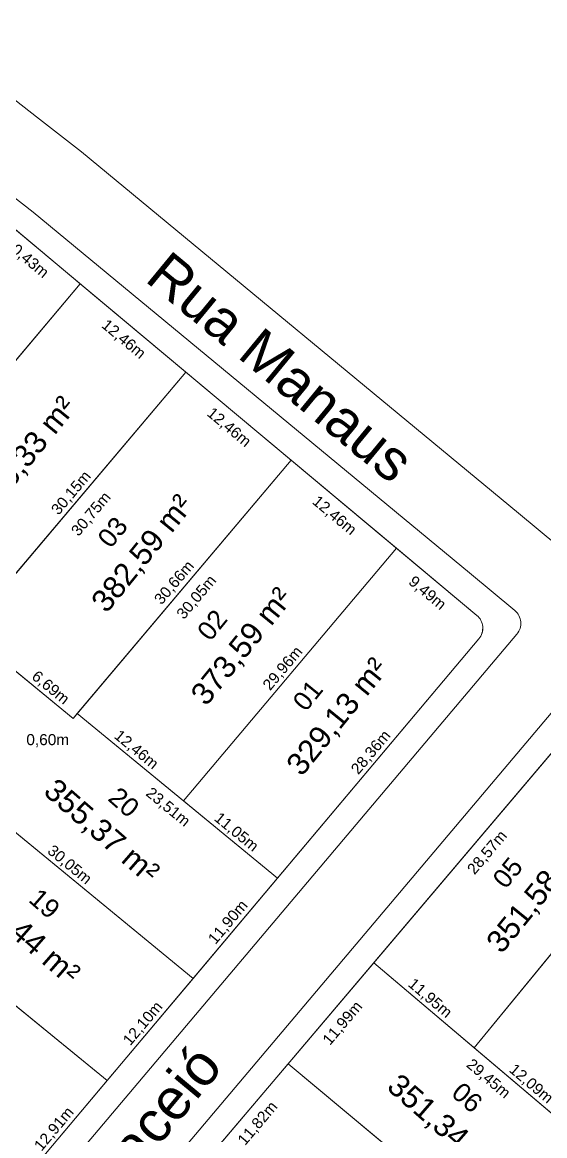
# Model space of a CAD drawing. Header units: metres. Extents: x 3808 to 8215, y 2374 to 6187.
# Drawn here: x 5464.4 to 5511.8, y 3673.6 to 3774.5 of the extents above; entities that cross this region are included whole.
import ezdxf

# ---------------------------------------------------------------- set-up
doc = ezdxf.new("R2010")
doc.units = ezdxf.units.M
for name, color, linetype in [('Areas Lotes', 1, 'Continuous'), ('Calçada', 8, 'Continuous'), ('COTAS', 7, 'Continuous'), ('Fluxo', 170, 'Continuous'), ('Lote', 7, 'Continuous'), ('Nome das Ruas', 7, 'Continuous'), ('Nº Lote', 7, 'Continuous'), ('quadras', 7, 'Continuous')]:
    doc.layers.add(name, color=color, linetype=linetype)
doc.styles.add('Arial', font='arial.ttf')
doc.dimstyles.new('Copy(2) of ISO-25', dxfattribs={"dimtxt": 1, "dimasz": 2.5, "dimexe": 1.25, "dimexo": 0.625, "dimgap": 0.2, "dimtad": 1, "dimtoh": 1, "dimlfac": 1, "dimzin": 1, "dimtxsty": 'Arial', "dimblk": 'NONE', "dimcen": 0, "dimse1": 1, "dimse2": 1, "dimsd1": 1, "dimsd2": 1, "dimclrt": 256, "dimaunit": 1, "dimadec": 3, "dimazin": 0, "dimtfac": 1, "dimtmove": 0, "dimatfit": 3, "dimldrblk": 'NONE', "dimfxl": 1, "dimtolj": 1, "dimtzin": 0, "dimarcsym": 0})

# ---------------------------------------------------------------- blocks, each defined once
blk = doc.blocks.new('*D8311')
at = {"layer": 'Defpoints', "color": 0, "linetype": 'Continuous', "transparency": 16777216}
for p in [(5472.06, 3678.61), (5472.06, 3678.61), (5463.74, 3668.73)]:
    blk.add_point(p, dxfattribs=at)
at = {"layer": 'COTAS', "linetype": 'Continuous', "lineweight": 5, "transparency": 16777216, "insert": (5467.29, 3674.19), "char_height": 1, "attachment_point": 5, "rotation": 49.9029, "style": 'Arial'}
blk.add_mtext('\\A1;12,91m', dxfattribs=at)
blk = doc.blocks.new('_None')
blk = doc.blocks.new('*D8312')
at = {"layer": 'Defpoints', "color": 0, "linetype": 'Continuous', "transparency": 16777216}
for p in [(5479.72, 3687.97), (5479.85, 3687.86), (5472.06, 3678.61)]:
    blk.add_point(p, dxfattribs=at)
at = {"layer": 'COTAS', "linetype": 'Continuous', "lineweight": 5, "transparency": 16777216, "insert": (5475.34, 3683.75), "char_height": 1, "attachment_point": 5, "rotation": 49.9029, "style": 'Arial'}
blk.add_mtext('\\A1;12,10m', dxfattribs=at)
blk = doc.blocks.new('*D8313')
at = {"layer": 'Defpoints', "color": 0, "linetype": 'Continuous', "transparency": 16777216}
for p in [(5487.51, 3696.96), (5487.51, 3696.96), (5479.72, 3687.97)]:
    blk.add_point(p, dxfattribs=at)
at = {"layer": 'COTAS', "linetype": 'Continuous', "lineweight": 5, "transparency": 16777216, "insert": (5483.07, 3692.93), "char_height": 1, "attachment_point": 5, "rotation": 49.9029, "style": 'Arial'}
blk.add_mtext('\\A1;11,90m', dxfattribs=at)
blk = doc.blocks.new('*D8338')
at = {"layer": 'Defpoints', "color": 0, "linetype": 'Continuous', "transparency": 16777216}
for p in [(5488.48, 3680.13), (5490.19, 3678.68), (5480.84, 3671.12)]:
    blk.add_point(p, dxfattribs=at)
at = {"layer": 'COTAS', "linetype": 'Continuous', "lineweight": 5, "transparency": 16777216, "insert": (5485.76, 3674.7), "char_height": 1, "attachment_point": 5, "rotation": 49.7026, "style": 'Arial'}
blk.add_mtext('\\A1;11,82m', dxfattribs=at)
blk = doc.blocks.new('*D8339')
at = {"layer": 'Defpoints', "color": 0, "linetype": 'Continuous', "transparency": 16777216}
for p in [(5496.24, 3689.28), (5497.95, 3687.83), (5488.48, 3680.13)]:
    blk.add_point(p, dxfattribs=at)
at = {"layer": 'COTAS', "linetype": 'Continuous', "lineweight": 5, "transparency": 16777216, "insert": (5493.46, 3683.78), "char_height": 1, "attachment_point": 5, "rotation": 49.7026, "style": 'Arial'}
blk.add_mtext('\\A1;11,99m', dxfattribs=at)
blk = doc.blocks.new('*D8340')
at = {"layer": 'Defpoints', "color": 0, "linetype": 'Continuous', "transparency": 16777216}
for p in [(5514.72, 3711.08), (5516.43, 3709.63), (5496.24, 3689.28)]:
    blk.add_point(p, dxfattribs=at)
at = {"layer": 'COTAS', "linetype": 'Continuous', "lineweight": 5, "transparency": 16777216, "insert": (5506.58, 3699.25), "char_height": 1, "attachment_point": 5, "rotation": 49.7026, "style": 'Arial'}
blk.add_mtext('\\A1;28,57m', dxfattribs=at)
blk = doc.blocks.new('*D8348')
at = {"layer": 'Defpoints', "color": 0, "linetype": 'Continuous', "transparency": 16777216}
for p in [(5505.78, 3718.66), (5505.78, 3718.66), (5487.51, 3696.96)]:
    blk.add_point(p, dxfattribs=at)
at = {"layer": 'COTAS', "linetype": 'Continuous', "lineweight": 5, "transparency": 16777216, "insert": (5496.03, 3708.33), "char_height": 1, "attachment_point": 5, "rotation": 49.9029, "style": 'Arial'}
blk.add_mtext('\\A1;28,36m', dxfattribs=at)
blk = doc.blocks.new('*D8380')
at = {"layer": 'Defpoints', "color": 0, "linetype": 'Continuous', "transparency": 16777216}
for p in [(5488.48, 3680.13), (5511.26, 3661.15), (5511.26, 3661.15)]:
    blk.add_point(p, dxfattribs=at)
at = {"layer": 'COTAS', "linetype": 'Continuous', "lineweight": 5, "transparency": 16777216, "insert": (5500.38, 3671.26), "char_height": 1, "attachment_point": 5, "rotation": 320.2001, "style": 'Arial'}
blk.add_mtext('\\A1;29,65m', dxfattribs=at)
blk = doc.blocks.new('*D8382')
at = {"layer": 'Defpoints', "color": 0, "linetype": 'Continuous', "transparency": 16777216}
for p in [(5524.46, 3704.86), (5524.46, 3704.86), (5505.36, 3681.57)]:
    blk.add_point(p, dxfattribs=at)
at = {"layer": 'COTAS', "linetype": 'Continuous', "lineweight": 5, "transparency": 16777216, "insert": (5514.29, 3693.72), "char_height": 1, "attachment_point": 5, "rotation": 50.658, "style": 'Arial'}
blk.add_mtext('\\A1;30,12m', dxfattribs=at)
blk = doc.blocks.new('*D8386')
at = {"layer": 'Defpoints', "color": 0, "linetype": 'Continuous', "transparency": 16777216}
for p in [(5496.24, 3689.28), (5518.73, 3670.27), (5517.34, 3668.62)]:
    blk.add_point(p, dxfattribs=at)
at = {"layer": 'COTAS', "linetype": 'Continuous', "lineweight": 5, "transparency": 16777216, "insert": (5506.61, 3678.74), "char_height": 1, "attachment_point": 5, "rotation": 319.7882, "style": 'Arial'}
blk.add_mtext('\\A1;29,45m', dxfattribs=at)
blk = doc.blocks.new('*D8388')
at = {"layer": 'Defpoints', "color": 0, "linetype": 'Continuous', "transparency": 16777216}
for p in [(5496.24, 3689.28), (5505.36, 3681.57), (5505.36, 3681.57)]:
    blk.add_point(p, dxfattribs=at)
at = {"layer": 'COTAS', "linetype": 'Continuous', "lineweight": 5, "transparency": 16777216, "insert": (5501.32, 3686.04), "char_height": 1, "attachment_point": 5, "rotation": 319.7882, "style": 'Arial'}
blk.add_mtext('\\A1;11,95m', dxfattribs=at)
blk = doc.blocks.new('*D8389')
at = {"layer": 'Defpoints', "color": 0, "linetype": 'Continuous', "transparency": 16777216}
for p in [(5505.36, 3681.57), (5514.59, 3673.76), (5514.59, 3673.76)]:
    blk.add_point(p, dxfattribs=at)
at = {"layer": 'COTAS', "linetype": 'Continuous', "lineweight": 5, "transparency": 16777216, "insert": (5510.49, 3678.28), "char_height": 1, "attachment_point": 5, "rotation": 319.7882, "style": 'Arial'}
blk.add_mtext('\\A1;12,09m', dxfattribs=at)
blk = doc.blocks.new('*D8403')
at = {"layer": 'Defpoints', "color": 0, "linetype": 'Continuous', "transparency": 16777216}
for p in [(5448.62, 3697.74), (5472.06, 3678.61), (5472.06, 3678.61)]:
    blk.add_point(p, dxfattribs=at)
at = {"layer": 'COTAS', "linetype": 'Continuous', "lineweight": 5, "transparency": 16777216, "insert": (5460.84, 3688.79), "char_height": 1, "attachment_point": 5, "rotation": 320.7775, "style": 'Arial'}
blk.add_mtext('\\A1;30,25m', dxfattribs=at)
blk = doc.blocks.new('*D8405')
at = {"layer": 'Defpoints', "color": 0, "linetype": 'Continuous', "transparency": 16777216}
for p in [(5456.5, 3707.06), (5479.72, 3687.97), (5479.72, 3687.97)]:
    blk.add_point(p, dxfattribs=at)
at = {"layer": 'COTAS', "linetype": 'Continuous', "lineweight": 5, "transparency": 16777216, "insert": (5468.62, 3698.13), "char_height": 1, "attachment_point": 5, "rotation": 320.5787, "style": 'Arial'}
blk.add_mtext('\\A1;30,05m', dxfattribs=at)
blk = doc.blocks.new('*D8408')
at = {"layer": 'Defpoints', "color": 0, "linetype": 'Continuous', "transparency": 16777216}
for p in [(5463.79, 3715.69), (5468.96, 3711.43), (5468.96, 3711.43)]:
    blk.add_point(p, dxfattribs=at)
at = {"layer": 'COTAS', "linetype": 'Continuous', "lineweight": 5, "transparency": 16777216, "insert": (5466.89, 3714.18), "char_height": 1, "attachment_point": 5, "rotation": 320.5787, "style": 'Arial'}
blk.add_mtext('\\A1;6,69m', dxfattribs=at)
blk = doc.blocks.new('*D8409')
at = {"layer": 'Defpoints', "color": 0, "linetype": 'Continuous', "transparency": 16777216}
for p in [(5469.35, 3711.89), (5478.98, 3703.98), (5478.98, 3703.98)]:
    blk.add_point(p, dxfattribs=at)
at = {"layer": 'COTAS', "linetype": 'Continuous', "lineweight": 5, "transparency": 16777216, "insert": (5474.67, 3708.56), "char_height": 1, "attachment_point": 5, "rotation": 320.5787, "style": 'Arial'}
blk.add_mtext('\\A1;12,46m', dxfattribs=at)
blk = doc.blocks.new('*D8410')
at = {"layer": 'Defpoints', "color": 0, "linetype": 'Continuous', "transparency": 16777216}
for p in [(5478.98, 3703.98), (5487.51, 3696.96), (5487.51, 3696.96)]:
    blk.add_point(p, dxfattribs=at)
at = {"layer": 'COTAS', "linetype": 'Continuous', "lineweight": 5, "transparency": 16777216, "insert": (5483.75, 3701.09), "char_height": 1, "attachment_point": 5, "rotation": 320.5787, "style": 'Arial'}
blk.add_mtext('\\A1;11,05m', dxfattribs=at)
blk = doc.blocks.new('*D8413')
at = {"layer": 'Defpoints', "color": 0, "linetype": 'Continuous', "transparency": 16777216}
for p in [(5469.35, 3711.89), (5487.51, 3696.96), (5486.12, 3695.27)]:
    blk.add_point(p, dxfattribs=at)
at = {"layer": 'COTAS', "linetype": 'Continuous', "lineweight": 5, "transparency": 16777216, "insert": (5477.55, 3703.36), "char_height": 1, "attachment_point": 5, "rotation": 320.5787, "style": 'Arial'}
blk.add_mtext('\\A1;23,51m', dxfattribs=at)
blk = doc.blocks.new('*D8414')
at = {"layer": 'Defpoints', "color": 0, "linetype": 'Continuous', "transparency": 16777216}
for p in [(5461.62, 3757.51), (5469.62, 3750.82), (5468.22, 3749.15)]:
    blk.add_point(p, dxfattribs=at)
at = {"layer": 'COTAS', "linetype": 'Continuous', "lineweight": 5, "transparency": 16777216, "insert": (5464.73, 3753.1), "char_height": 1, "attachment_point": 5, "rotation": 320.129, "style": 'Arial'}
blk.add_mtext('\\A1;10,43m', dxfattribs=at)
blk = doc.blocks.new('*D8415')
at = {"layer": 'Defpoints', "color": 0, "linetype": 'Continuous', "transparency": 16777216}
for p in [(5469.62, 3750.82), (5479.19, 3742.84), (5477.79, 3741.16)]:
    blk.add_point(p, dxfattribs=at)
at = {"layer": 'COTAS', "linetype": 'Continuous', "lineweight": 5, "transparency": 16777216, "insert": (5473.52, 3745.77), "char_height": 1, "attachment_point": 5, "rotation": 320.129, "style": 'Arial'}
blk.add_mtext('\\A1;12,46m', dxfattribs=at)
blk = doc.blocks.new('*D8416')
at = {"layer": 'Defpoints', "color": 0, "linetype": 'Continuous', "transparency": 16777216}
for p in [(5479.19, 3742.84), (5488.75, 3734.85), (5487.35, 3733.17)]:
    blk.add_point(p, dxfattribs=at)
at = {"layer": 'COTAS', "linetype": 'Continuous', "lineweight": 5, "transparency": 16777216, "insert": (5483.08, 3737.78), "char_height": 1, "attachment_point": 5, "rotation": 320.129, "style": 'Arial'}
blk.add_mtext('\\A1;12,46m', dxfattribs=at)
blk = doc.blocks.new('*D8417')
at = {"layer": 'Defpoints', "color": 0, "linetype": 'Continuous', "transparency": 16777216}
for p in [(5488.75, 3734.85), (5498.31, 3726.86), (5496.91, 3725.18)]:
    blk.add_point(p, dxfattribs=at)
at = {"layer": 'COTAS', "linetype": 'Continuous', "lineweight": 5, "transparency": 16777216, "insert": (5492.64, 3729.79), "char_height": 1, "attachment_point": 5, "rotation": 320.129, "style": 'Arial'}
blk.add_mtext('\\A1;12,46m', dxfattribs=at)
blk = doc.blocks.new('*D8418')
at = {"layer": 'Defpoints', "color": 0, "linetype": 'Continuous', "transparency": 16777216}
for p in [(5498.31, 3726.86), (5505.59, 3720.78), (5504.19, 3719.1)]:
    blk.add_point(p, dxfattribs=at)
at = {"layer": 'COTAS', "linetype": 'Continuous', "lineweight": 5, "transparency": 16777216, "insert": (5501.07, 3722.76), "char_height": 1, "attachment_point": 5, "rotation": 320.129, "style": 'Arial'}
blk.add_mtext('\\A1;9,49m', dxfattribs=at)
blk = doc.blocks.new('*D8419')
at = {"layer": 'Defpoints', "color": 0, "linetype": 'Continuous', "transparency": 16777216}
for p in [(5469.62, 3750.82), (5469.62, 3750.82), (5450.1, 3727.72)]:
    blk.add_point(p, dxfattribs=at)
at = {"layer": 'COTAS', "linetype": 'Continuous', "lineweight": 5, "transparency": 16777216, "insert": (5459.25, 3739.79), "char_height": 1, "attachment_point": 5, "rotation": 49.7979, "style": 'Arial'}
blk.add_mtext('\\A1;30,25m', dxfattribs=at)
blk = doc.blocks.new('*D8420')
at = {"layer": 'Defpoints', "color": 0, "linetype": 'Continuous', "transparency": 16777216}
for p in [(5479.19, 3742.84), (5479.19, 3742.84), (5459.72, 3719.81)]:
    blk.add_point(p, dxfattribs=at)
at = {"layer": 'COTAS', "linetype": 'Continuous', "lineweight": 5, "transparency": 16777216, "insert": (5468.84, 3731.84), "char_height": 1, "attachment_point": 5, "rotation": 49.7979, "style": 'Arial'}
blk.add_mtext('\\A1;30,15m', dxfattribs=at)
blk = doc.blocks.new('*D8421')
at = {"layer": 'Defpoints', "color": 0, "linetype": 'Continuous', "transparency": 16777216}
for p in [(5498.31, 3726.86), (5498.31, 3726.86), (5478.98, 3703.98)]:
    blk.add_point(p, dxfattribs=at)
at = {"layer": 'COTAS', "linetype": 'Continuous', "lineweight": 5, "transparency": 16777216, "insert": (5488.03, 3715.94), "char_height": 1, "attachment_point": 5, "rotation": 49.7979, "style": 'Arial'}
blk.add_mtext('\\A1;29,96m', dxfattribs=at)
blk = doc.blocks.new('*D1689')
at = {"layer": 'Defpoints', "color": 0, "linetype": 'Continuous', "transparency": 16777216}
for p in [(5465.02, 3704.21), (5465.02, 3704.21), (5465.4, 3704.67)]:
    blk.add_point(p, dxfattribs=at)
at = {"layer": 'COTAS', "linetype": 'Continuous', "lineweight": 5, "transparency": 16777216, "insert": (5466.67, 3709.42), "char_height": 1, "attachment_point": 5, "style": 'Arial'}
blk.add_mtext('\\A1;0,60m', dxfattribs=at)
blk = doc.blocks.new('*D1690')
at = {"layer": 'Defpoints', "color": 0, "linetype": 'Continuous', "transparency": 16777216}
for p in [(5479.19, 3742.84), (5481.13, 3741.21), (5459.45, 3719.26)]:
    blk.add_point(p, dxfattribs=at)
at = {"layer": 'COTAS', "linetype": 'Continuous', "lineweight": 5, "transparency": 16777216, "insert": (5470.65, 3729.93), "char_height": 1, "attachment_point": 5, "rotation": 50.061, "style": 'Arial'}
blk.add_mtext('\\A1;30,75m', dxfattribs=at)
blk = doc.blocks.new('*D1691')
at = {"layer": 'Defpoints', "color": 0, "linetype": 'Continuous', "transparency": 16777216}
for p in [(5488.75, 3734.85), (5488.75, 3734.85), (5468.85, 3711.53)]:
    blk.add_point(p, dxfattribs=at)
at = {"layer": 'COTAS', "linetype": 'Continuous', "lineweight": 5, "transparency": 16777216, "insert": (5478.19, 3723.71), "char_height": 1, "attachment_point": 5, "rotation": 49.5199, "style": 'Arial'}
blk.add_mtext('\\A1;30,66m', dxfattribs=at)
blk = doc.blocks.new('*D1692')
at = {"layer": 'Defpoints', "color": 0, "linetype": 'Continuous', "transparency": 16777216}
for p in [(5488.75, 3734.85), (5490.52, 3733.35), (5469.35, 3711.89)]:
    blk.add_point(p, dxfattribs=at)
at = {"layer": 'COTAS', "linetype": 'Continuous', "lineweight": 5, "transparency": 16777216, "insert": (5480.21, 3722.39), "char_height": 1, "attachment_point": 5, "rotation": 49.7979, "style": 'Arial'}
blk.add_mtext('\\A1;30,05m', dxfattribs=at)

msp = doc.modelspace()

# ---------------------------------------------------------------- hatches: boundary and pattern name
at = {"layer": 'Fluxo', "lineweight": 5}
h = msp.add_hatch(dxfattribs=at)
h.set_pattern_fill('ANSI32', color=256, scale=0.15)
h.set_pattern_definition([(45, (-581.274, 256.0805), (-1.01027881, 1.01027881), []), (45, (-580.6005, 256.0805), (-1.01027881, 1.01027881), [])])
edge = h.paths.add_edge_path()
edge.add_arc((6409.322, 3934.822), 605.94, 215.558436, 220.888153)
edge.add_arc((6409.322, 3934.822), 601.94, 215.558436, 220.888153)
edge.add_line((5951.237, 3538.183), (5954.261, 3540.801))
edge.add_arc((10925.118, 7550.386), 6385.997, 217.3930198, 218.3872368)
edge.add_arc((10925.118, 7550.386), 6389.997, 217.3930198, 218.3872368)
edge.add_arc((8022.058, 5423.597), 2788.956, 216.17081, 218.897105)
edge.add_arc((8022.058, 5423.597), 2792.956, 216.17081, 218.897105)
edge.add_arc((6561.25, 4446.689), 1035.746, 216.369866, 220.234553)
edge.add_arc((6561.25, 4446.689), 1039.746, 216.369866, 220.234553)
edge.add_line((5727.223, 3832.546), (5655.544, 3923.802))
edge.add_line((5724.078, 3830.075), (5652.399, 3921.332))
edge.add_line((5655.674, 3923.617), (5438.849, 4274.969))
edge.add_line((5652.27, 3921.517), (5435.445, 4272.868))

# ---------------------------------------------------------------- linework, layer by layer
at = {"layer": 'Calçada', "linetype": 'Continuous', "lineweight": 5}
for p, q in [((5465.919, 3765.76), (5458.025, 3771.909)), ((5465.353, 3757.328), (5461.331, 3760.461)), ((5504.914, 3724.639), (5465.353, 3757.328)), ((5509.043, 3721.208), (5504.914, 3724.639)), ((5430.608, 3626.041), (5509.23, 3719.087)), ((5514.63, 3714.632), (5435.912, 3621.472))]:
    msp.add_line(p, q, dxfattribs=at)
at = {"layer": 'Calçada', "linetype": 'Continuous', "lineweight": 5, "flags": 128}
msp.add_lwpolyline([(5514.725, 3725.589), (5509.38, 3730.029), (5469.734, 3762.789), (5465.919, 3765.76)], dxfattribs=at)
at = {"layer": 'Calçada', "linetype": 'Continuous', "lineweight": 5}
msp.add_arc((5508.085, 3720.055), 1.5, 319.80274, 50.27584, dxfattribs=at)
at = {"layer": 'Lote', "linetype": 'Continuous', "lineweight": 5}
for p, q in [((5469.623, 3750.825), (5450.097, 3727.72)), ((5479.186, 3742.836), (5459.336, 3719.348)), ((5488.75, 3734.848), (5468.963, 3711.435)), ((5498.314, 3726.86), (5478.977, 3703.98)), ((5459.336, 3719.348), (5468.963, 3711.435)), ((5487.511, 3696.964), (5469.35, 3711.893)), ((5479.849, 3687.865), (5456.5, 3707.058)), ((5505.363, 3681.567), (5524.457, 3704.859)), ((5472.055, 3678.608), (5448.622, 3697.735)), ((5541.125, 3651.333), (5496.237, 3689.282)), ((5488.479, 3680.134), (5533.702, 3642.455))]:
    msp.add_line(p, q, dxfattribs=at)
at = {"layer": 'Lote', "linetype": 'Continuous', "lineweight": 5, "flags": 128}
for points in [[(5440.847, 3735.323), (5450.097, 3727.72), (5469.623, 3750.825), (5461.621, 3757.508, 0.4119675), (5459.516, 3757.328)], [(5478.977, 3703.98), (5487.511, 3696.964), (5505.78, 3718.662, 0.4153696), (5505.594, 3720.779), (5498.314, 3726.86)], [(5496.237, 3689.282), (5505.363, 3681.567), (5524.457, 3704.859), (5516.825, 3711.255, 0.4125128), (5514.717, 3711.076)]]:
    msp.add_lwpolyline(points, format="xyb", close=True, dxfattribs=at)
for points in [[(5450.097, 3727.72), (5459.723, 3719.807), (5479.186, 3742.836), (5469.623, 3750.825)], [(5488.75, 3734.848), (5479.186, 3742.836), (5459.336, 3719.348), (5468.963, 3711.435)], [(5469.35, 3711.893), (5478.977, 3703.98), (5498.314, 3726.86), (5488.75, 3734.848)], [(5479.849, 3687.865), (5487.511, 3696.964), (5478.977, 3703.98), (5469.35, 3711.893), (5468.963, 3711.435), (5463.792, 3715.686), (5456.5, 3707.058)], [(5456.5, 3707.058), (5448.622, 3697.735), (5472.055, 3678.608), (5479.849, 3687.865)], [(5533.719, 3697.097), (5524.457, 3704.859), (5505.363, 3681.567), (5514.592, 3673.764)], [(5511.26, 3661.153), (5518.73, 3670.266), (5496.237, 3689.282), (5488.479, 3680.134)], [(5488.479, 3680.134), (5480.835, 3671.12), (5503.669, 3651.892), (5511.26, 3661.153)]]:
    msp.add_lwpolyline(points, close=True, dxfattribs=at)
msp.add_lwpolyline([(5442.626, 3686.09), (5463.741, 3668.733), (5472.055, 3678.608), (5448.622, 3697.735), (5442.253, 3690.199)], dxfattribs=at)
at = {"layer": 'quadras', "linetype": 'Continuous', "lineweight": 5}
for p, q in [((5505.594, 3720.779), (5461.621, 3757.508)), ((5430.02, 3628.685), (5505.78, 3718.662)), ((5514.717, 3711.076), (5438.664, 3621.388))]:
    msp.add_line(p, q, dxfattribs=at)
msp.add_arc((5504.632, 3719.628), 1.5, 319.90291, 50.12896, dxfattribs=at)

# ---------------------------------------------------------------- texts
at = {"layer": 'Areas Lotes', "color": 1, "lineweight": 5, "style": 'Arial'}
for s, rotation, p in [('376,33 m²', 50.94257, (5461.41, 3729.79)), ('382,59 m²', 50.94257, (5472.006, 3720.889)), ('373,59 m²', 50.94257, (5481.036, 3712.468)), ('329,13 m²', 50.94257, (5489.705, 3706.093)), ('355,37 m²', 318.90341, (5466.173, 3704.652)), ('351,58 m²', 50.94257, (5507.842, 3690.017)), ('367,44 m²', 318.90341, (5458.973, 3695.47)), ('351,34 m²', 318.90341, (5497.313, 3677.889))]:
    msp.add_text(s, height=2.0071, rotation=rotation, dxfattribs=at).set_placement(p)
at = {"layer": 'Nome das Ruas', "lineweight": 5, "style": 'Arial'}
for s, rotation, p in [('Rua Manaus', 320.50736, (5475.372, 3751.145, 190.804)), ('Rua Maceió', 50.27315, (5465.121, 3658.691, 190.804))]:
    msp.add_text(s, height=3.6842, rotation=rotation, dxfattribs=at).set_placement(p)
at = {"layer": 'Nº Lote', "lineweight": 5, "style": 'Arial'}
for s, rotation, p in [('03', 50.94257, (5472.376, 3726.764, 1.156)), ('02', 50.94257, (5481.406, 3718.343, 1.156)), ('01', 50.94257, (5490.076, 3711.968, 1.156)), ('20', 318.90341, (5472.031, 3704.073, 1.156)), ('05', 50.94257, (5508.212, 3695.892, 1.156)), ('19', 318.90341, (5464.831, 3694.891, 1.156)), ('06', 318.90341, (5503.171, 3677.31, 1.156))]:
    msp.add_text(s, height=1.706, rotation=rotation, dxfattribs=at).set_placement(p)

# ---------------------------------------------------------------- dimensions: what is measured, and where the dimension line sits
at = {"layer": 'COTAS', "linetype": 'Continuous', "lineweight": 5}
for p1, p2, distance, override, picture, middle in [((5461.621, 3757.508), (5469.623, 3750.825), -2.186, {"dimpost": 'm'}, '*D8414', (5464.734, 3753.104)), ((5450.097, 3727.72), (5469.623, 3750.825), 0, {"dimpost": 'm'}, '*D8419', (5459.248, 3739.789)), ((5459.445, 3719.259), (5479.186, 3742.836), -2.539, {"dimpost": 'm'}, '*D1690', (5470.649, 3729.932)), ((5459.723, 3719.807), (5479.186, 3742.836), 0, {"dimpost": 'm'}, '*D8420', (5468.843, 3731.839)), ((5468.848, 3711.529), (5488.75, 3734.848), 0, {"dimpost": 'm'}, '*D1691', (5478.19, 3723.709)), ((5469.35, 3711.893), (5488.75, 3734.848), -2.316, {"dimpost": 'm'}, '*D1692', (5480.207, 3722.393)), ((5478.977, 3703.98), (5498.314, 3726.86), 0, {"dimpost": 'm'}, '*D8421', (5488.034, 3715.937)), ((5487.511, 3696.964), (5505.78, 3718.662), 0, {"dimpost": 'm'}, '*D8348', (5496.033, 3708.329)), ((5463.792, 3715.686), (5468.963, 3711.435), 0, {"dimpost": 'm'}, '*D8408', (5466.886, 3714.179)), ((5469.35, 3711.893), (5478.977, 3703.98), 0, {"dimpost": 'm'}, '*D8409', (5474.672, 3708.555)), ((5469.35, 3711.893), (5487.511, 3696.964), -2.189, {"dimpost": 'm'}, '*D8413', (5477.549, 3703.357)), ((5465.403, 3704.672), (5465.016, 3704.213), 0, {"dimtxt": 1, "dimpost": 'm'}, '*D1689', (5466.672, 3709.42)), ((5456.5, 3707.058), (5479.717, 3687.973), 0, {"dimpost": 'm'}, '*D8405', (5468.617, 3698.134)), ((5505.363, 3681.567), (5524.457, 3704.859), 0, {"dimpost": 'm'}, '*D8382', (5514.291, 3693.721)), ((5478.977, 3703.98), (5487.511, 3696.964), 0, {"dimpost": 'm'}, '*D8410', (5483.753, 3701.091)), ((5448.622, 3697.735), (5472.055, 3678.608), 0, {"dimpost": 'm'}, '*D8403', (5460.845, 3688.792)), ((5496.237, 3689.282), (5518.73, 3670.266), -2.158, {"dimpost": 'm'}, '*D8386', (5506.608, 3678.738)), ((5496.237, 3689.282), (5505.363, 3681.567), 0, {"dimpost": 'm'}, '*D8388', (5501.317, 3686.036)), ((5488.479, 3680.134), (5511.26, 3661.153), 0, {"dimpost": 'm'}, '*D8380', (5500.382, 3671.259))]:
    dim = msp.add_aligned_dim(p1=p1, p2=p2, distance=distance, dimstyle='Copy(2) of ISO-25', override=override, dxfattribs=at)
    dim.commit()
    dim.dimension.update_dxf_attribs({"geometry": picture, "text_midpoint": middle})
for base, p1, p2, angle, picture, middle in [((5477.785, 3741.159), (5469.623, 3750.825), (5479.186, 3742.836), 140.12896, '*D8415', (5473.517, 3745.768)), ((5487.349, 3733.171), (5479.186, 3742.836), (5488.75, 3734.848), 140.12896, '*D8416', (5483.08, 3737.779)), ((5496.912, 3725.182), (5488.75, 3734.848), (5498.314, 3726.86), 140.12896, '*D8417', (5492.644, 3729.791)), ((5504.193, 3719.101), (5498.314, 3726.86), (5505.594, 3720.779), 140.12896, '*D8418', (5501.066, 3722.757)), ((5516.427, 3709.626), (5496.237, 3689.282), (5514.717, 3711.076), 229.70257, '*D8340', (5506.576, 3699.248)), ((5487.511, 3696.964), (5479.717, 3687.973), (5487.511, 3696.964), 229.90291, '*D8313', (5483.067, 3692.93)), ((5497.946, 3687.833), (5488.479, 3680.134), (5496.237, 3689.282), 229.70257, '*D8339', (5493.456, 3683.777)), ((5479.848, 3687.863), (5472.055, 3678.608), (5479.717, 3687.973), 229.90291, '*D8312', (5475.339, 3683.752)), ((5514.592, 3673.764), (5505.363, 3681.567), (5514.592, 3673.764), 139.78824, '*D8389', (5510.495, 3678.277)), ((5490.188, 3678.684), (5480.835, 3671.12), (5488.479, 3680.134), 229.70257, '*D8338', (5485.756, 3674.695)), ((5472.055, 3678.608), (5463.741, 3668.733), (5472.055, 3678.608), 229.90291, '*D8311', (5467.285, 3674.187))]:
    dim = msp.add_linear_dim(base=base, p1=p1, p2=p2, angle=angle, dimstyle='Copy(2) of ISO-25', override={"dimpost": 'm', "dimtmove": 1}, dxfattribs=at)
    dim.commit()
    dim.dimension.update_dxf_attribs({"geometry": picture, "text_midpoint": middle})

doc.saveas('drawing.dxf')
